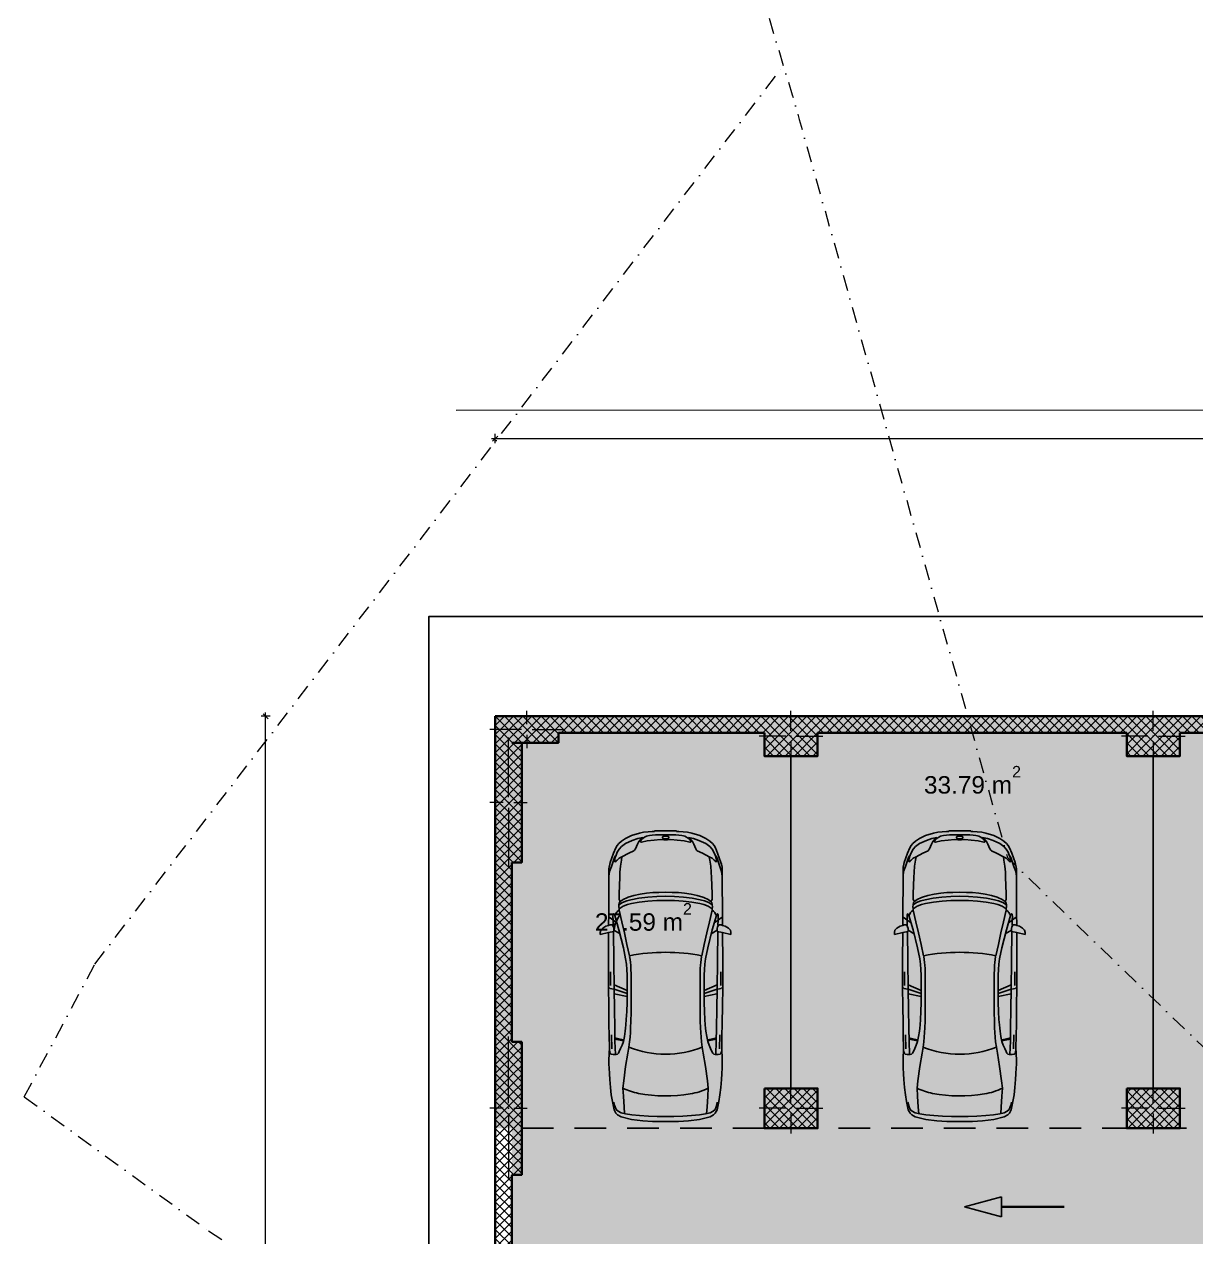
# Model space of a CAD drawing. Header units: millimetres. Extents: x -7085 to 122800, y -120799 to 121915.
# Drawn here: x -7085 to 10539, y -7833 to 10413 of the extents above; entities that cross this region are included whole.
import ezdxf

# ---------------------------------------------------------------- set-up
doc = ezdxf.new("R2010")
doc.units = ezdxf.units.MM
doc.header["$MEASUREMENT"] = 0
doc.linetypes.add('Dot & Dashed', pattern=[502.708322, 238.125, -132.291667, 0, -132.291655])
doc.linetypes.add('Long Dashed', pattern=[793.749976, 476.249993, -317.499983])
for name, color, linetype in [('A - Dimensionimi', 7, 'Continuous'), ('A - Muret', 7, 'Continuous'), ('A - Pllaka Themel', 7, 'Continuous'), ('A - Shtyllat', 7, 'Continuous'), ('A -Polyline', 7, 'Continuous')]:
    doc.layers.add(name, color=color, linetype=linetype)
for name, color, linetype, lineweight in [('A - Dimensionimi_Pen_No__1', 7, 'Continuous', 13), ('A - Dimensionimi_Pen_No__101', 252, 'Continuous', 13), ('A - Dimensionimi_Pen_No__47', 7, 'Continuous', 25), ('A - Muret_Pen_No__101', 252, 'Continuous', 13), ('A - Muret_Pen_No__7', 7, 'Continuous', 35), ('A - Pllaka Themel_Pen_No__42', 8, 'Continuous', 25), ('A - Rrugë_Pen_No__1', 7, 'Continuous', 13), ('A - Shtyllat_Pen_No__1', 7, 'Continuous', 13), ('A - Shtyllat_Pen_No__7', 7, 'Continuous', 35), ('A -Polyline_Pen_No__42', 8, 'Continuous', 25), ('Interior - Furniture _Pen_No__42', 8, 'Continuous', 25)]:
    doc.layers.add(name, color=color, linetype=linetype, lineweight=lineweight)
for name, color, linetype, lineweight, true_color in [('A - Fill Zone_Pen_No__102', 7, 'Continuous', 13, 0xcccccc), ('A - Fill Zone_Pen_No__156', 7, 'Continuous', 20, 0x54689e), ('A - Fill Zone_Pen_No__176', 7, 'Continuous', 15, 0x93a0c6), ('A - Parcelat_Pen_No__161', 7, 'Continuous', 13, 0x6a6a6a), ('A -Polyline_Pen_No__48', 7, 'Continuous', 25, 0xa80f02), ('A -Polyline_Pen_No__8', 7, 'Continuous', 35, 0xa80f02)]:
    doc.layers.add(name, color=color, linetype=linetype, lineweight=lineweight, true_color=true_color)
doc.styles.add('GENERATED_STYLE_1', font='')
doc.styles.add('GENERATED_STYLE_2', font='')
doc.styles.get('GENERATED_STYLE_1').set_extended_font_data('Arial')
doc.styles.get('GENERATED_STYLE_2').set_extended_font_data('Arial', bold=True)
doc.dimstyles.new('GENERATED_STYLE__1', dxfattribs={"dimtxt": 202.500004, "dimasz": 71.25, "dimexe": 0.18, "dimexo": 100000, "dimgap": 0.09, "dimtad": 1, "dimtih": 1, "dimtoh": 1, "dimdec": 0, "dimlfac": 0.1, "dimzin": 0, "dimdsep": 46, "dimtxsty": 'GENERATED_STYLE_1', "dimblk": 'ARROWHEAD_6', "dimblk1": 'ARROWHEAD_6', "dimblk2": 'ARROWHEAD_6', "dimcen": 0.09, "dimclrd": 252, "dimclre": 252, "dimclrt": 7, "dimadec": 0, "dimazin": 0, "dimtfac": 1, "dimtdec": 4, "dimtmove": 0, "dimatfit": 3, "dimfxl": 0, "dimtolj": 1, "dimtzin": 0, "dimarcsym": 0})
doc.dimstyles.new('GENERATED_STYLE__2', dxfattribs={"dimtxt": 202.500004, "dimasz": 71.25, "dimexe": 0.18, "dimexo": 100000, "dimgap": 0.09, "dimtad": 1, "dimdec": 0, "dimlfac": 0.1, "dimzin": 0, "dimdsep": 46, "dimtxsty": 'GENERATED_STYLE_1', "dimblk": 'ARROWHEAD_6', "dimblk1": 'ARROWHEAD_6', "dimblk2": 'ARROWHEAD_6', "dimcen": 0.09, "dimclrd": 252, "dimclre": 252, "dimclrt": 7, "dimadec": 0, "dimazin": 0, "dimtfac": 1, "dimtdec": 4, "dimtmove": 0, "dimatfit": 3, "dimfxl": 0, "dimtolj": 1, "dimtzin": 0, "dimarcsym": 0})
pattern_1 = [(45, (0, 0), (-68.9429, 68.9429), []), (135, (0, 0), (68.9429, 68.9429), [])]

# ---------------------------------------------------------------- blocks, each defined once
blk = doc.blocks.new('Slab_1', base_point=(-1850, -20501))
at = {"layer": 'A - Pllaka Themel_Pen_No__42', "color": 8, "linetype": 'Continuous', "lineweight": 25, "flags": 128}
blk.add_lwpolyline([(-1850, -20501), (27400, -20501), (27400, 1500), (-1000, 1500), (-1000, -8551), (-1850, -8551)], close=True, dxfattribs=at)
blk = doc.blocks.new('Wall_14', base_point=(0, 0))
at = {"layer": 'A - Muret_Pen_No__101', "linetype": 'Continuous', "lineweight": 13}
h = blk.add_hatch(dxfattribs=at)
h.set_pattern_fill('Concrete_Block', color=252, style=0, pattern_type=2)
h.set_pattern_definition(pattern_1)
h.paths.add_polyline_path([(950, 0), (950, -250), (4050, -250), (4050, 0)])
h = blk.add_hatch(dxfattribs=at)
h.set_pattern_fill('Concrete_Block', color=252, style=0, pattern_type=2)
h.set_pattern_definition(pattern_1)
h.paths.add_polyline_path([(4850, -250), (9500, -250), (9500, 0), (4850, 0)])
h = blk.add_hatch(dxfattribs=at)
h.set_pattern_fill('Concrete_Block', color=252, style=0, pattern_type=2)
h.set_pattern_definition(pattern_1)
h.paths.add_polyline_path([(10300, 0), (10300, -250), (13350, -250), (13350, 0)])
h = blk.add_hatch(dxfattribs=at)
h.set_pattern_fill('Concrete_Block', color=252, style=0, pattern_type=2)
h.set_pattern_definition(pattern_1)
h.paths.add_polyline_path([(17025, -250), (22350, -250), (22350, 0), (17025, 0)])
h = blk.add_hatch(dxfattribs=at)
h.set_pattern_fill('Concrete_Block', color=252, style=0, pattern_type=2)
h.set_pattern_definition(pattern_1)
h.paths.add_polyline_path([(23150, 0), (23150, -250), (26450, -250), (26450, 0)])
h = blk.add_hatch(dxfattribs=at)
h.set_pattern_fill('Concrete_Block', color=252, style=0, pattern_type=2)
h.set_pattern_definition(pattern_1)
h.paths.add_polyline_path([(13600, -250), (16625, -250), (16625, 0), (13600, 0)])
at = {"layer": 'A - Muret_Pen_No__7', "color": 7, "linetype": 'Continuous', "lineweight": 35, "flags": 128}
for points in [[(4050, 0), (950, 0)], [(9500, 0), (4850, 0)], [(13350, 0), (10300, 0)], [(16625, 0), (13600, 0)], [(22350, 0), (17025, 0)], [(26450, 0), (23150, 0)], [(950, -250), (4050, -250)], [(4850, -250), (9500, -250)], [(10300, -250), (13350, -250)], [(13600, -250), (16625, -250)], [(17025, -250), (22350, -250)], [(23150, -250), (26450, -250)]]:
    blk.add_lwpolyline(points, dxfattribs=at)
blk = doc.blocks.new('Wall_15', base_point=(0, 0))
at = {"layer": 'A - Muret_Pen_No__101', "linetype": 'Continuous', "lineweight": 13}
h = blk.add_hatch(dxfattribs=at)
h.set_pattern_fill('Concrete_Block', color=252, style=0, pattern_type=2)
h.set_pattern_definition(pattern_1)
h.paths.add_polyline_path([(0, -4900), (250, -4900), (250, -2200), (0, -2200)])
h = blk.add_hatch(dxfattribs=at)
h.set_pattern_fill('Concrete_Block', color=252, style=0, pattern_type=2)
h.set_pattern_definition(pattern_1)
h.paths.add_polyline_path([(0, -8551), (250, -8801), (250, -6900), (0, -6900)])
at = {"layer": 'A - Muret_Pen_No__7', "color": 7, "linetype": 'Continuous', "lineweight": 35, "flags": 128}
for points in [[(0, -2200), (0, -4900)], [(250, -4900), (250, -2200)], [(0, -6900), (0, -8551)], [(250, -8801), (250, -6900)]]:
    blk.add_lwpolyline(points, dxfattribs=at)
blk = doc.blocks.new('Column_1', base_point=(200, -1300))
at = {"layer": 'A - Shtyllat', "linetype": 'Continuous', "lineweight": 0, "true_color": 0x000000}
h = blk.add_hatch(dxfattribs=at)
h.set_pattern_fill('Concrete_Block', color=18, style=0, pattern_type=2)
h.set_pattern_definition(pattern_1)
h.paths.add_polyline_path([(0, -2200), (250, -2200), (250, -400), (0, -400)])
h = blk.add_hatch(dxfattribs=at)
h.set_pattern_fill('Concrete_Block', color=18, style=0, pattern_type=2)
h.set_pattern_definition(pattern_1)
h.paths.add_polyline_path([(400, -400), (250, -400), (250, -2200), (400, -2200)])
at = {"layer": 'A - Shtyllat_Pen_No__1', "color": 7, "linetype": 'Continuous', "lineweight": 13}
for p, q in [((200, -1220), (200, -320)), ((120, -1300), (-80, -1300)), ((200, -1380), (200, -2280)), ((280, -1300), (480, -1300))]:
    blk.add_line(p, q, dxfattribs=at)
blk.add_point((200, -1300), dxfattribs=at)
at = {"layer": 'A - Shtyllat_Pen_No__7', "color": 7, "linetype": 'Continuous', "lineweight": 35, "flags": 128}
for points in [[(0, -400), (0, -2200)], [(400, -400), (250, -400)], [(250, -2200), (400, -2200), (400, -400)]]:
    blk.add_lwpolyline(points, dxfattribs=at)
blk = doc.blocks.new('Column_2', base_point=(475, -200))
at = {"layer": 'A - Shtyllat', "linetype": 'Continuous', "lineweight": 0, "true_color": 0x000000}
h = blk.add_hatch(dxfattribs=at)
h.set_pattern_fill('Concrete_Block', color=18, style=0, pattern_type=2)
h.set_pattern_definition(pattern_1)
h.paths.add_polyline_path([(0, -400), (250, -400), (250, -250), (0, 0)])
h = blk.add_hatch(dxfattribs=at)
h.set_pattern_fill('Concrete_Block', color=18, style=0, pattern_type=2)
h.set_pattern_definition(pattern_1)
h.paths.add_polyline_path([(950, 0), (0, 0), (250, -250), (950, -250)])
h = blk.add_hatch(dxfattribs=at)
h.set_pattern_fill('Concrete_Block', color=18, style=0, pattern_type=2)
h.set_pattern_definition(pattern_1)
h.paths.add_polyline_path([(250, -400), (950, -400), (950, -250), (250, -250)])
at = {"layer": 'A - Shtyllat_Pen_No__1', "color": 7, "linetype": 'Continuous', "lineweight": 13}
for p, q in [((475, -120), (475, 80)), ((395, -200), (-80, -200)), ((475, -280), (475, -480)), ((555, -200), (1030, -200))]:
    blk.add_line(p, q, dxfattribs=at)
blk.add_point((475, -200), dxfattribs=at)
at = {"layer": 'A - Shtyllat_Pen_No__7', "color": 7, "linetype": 'Continuous', "lineweight": 35, "flags": 128}
for points in [[(0, 0), (0, -400)], [(950, 0), (0, 0)], [(250, -400), (950, -400), (950, -250)]]:
    blk.add_lwpolyline(points, dxfattribs=at)
blk = doc.blocks.new('Column_3', base_point=(4450, -300))
at = {"layer": 'A - Shtyllat', "linetype": 'Continuous', "lineweight": 0, "true_color": 0x000000}
h = blk.add_hatch(dxfattribs=at)
h.set_pattern_fill('Concrete_Block', color=18, style=0, pattern_type=2)
h.set_pattern_definition(pattern_1)
h.paths.add_polyline_path([(4050, 0), (4050, -250), (4850, -250), (4850, 0)])
h = blk.add_hatch(dxfattribs=at)
h.set_pattern_fill('Concrete_Block', color=18, style=0, pattern_type=2)
h.set_pattern_definition(pattern_1)
h.paths.add_polyline_path([(4850, -250), (4050, -250), (4050, -600), (4850, -600)])
at = {"layer": 'A - Shtyllat_Pen_No__1', "color": 7, "linetype": 'Continuous', "lineweight": 13}
for p, q in [((4450, -220), (4450, 80)), ((4370, -300), (3970, -300)), ((4530, -300), (4930, -300)), ((4450, -380), (4450, -680))]:
    blk.add_line(p, q, dxfattribs=at)
blk.add_point((4450, -300), dxfattribs=at)
at = {"layer": 'A - Shtyllat_Pen_No__7', "color": 7, "linetype": 'Continuous', "lineweight": 35, "flags": 128}
for points in [[(4850, 0), (4050, 0)], [(4050, -250), (4050, -600), (4850, -600), (4850, -250)]]:
    blk.add_lwpolyline(points, dxfattribs=at)
blk = doc.blocks.new('Column_10', base_point=(4450, -5900))
at = {"layer": 'A - Shtyllat', "linetype": 'Continuous', "lineweight": 0, "true_color": 0x000000}
h = blk.add_hatch(dxfattribs=at)
h.set_pattern_fill('Concrete_Block', color=18, style=0, pattern_type=2)
h.set_pattern_definition(pattern_1)
h.paths.add_polyline_path([(4050, -5600), (4050, -6200), (4850, -6200), (4850, -5600)])
at = {"layer": 'A - Shtyllat_Pen_No__1', "color": 7, "linetype": 'Continuous', "lineweight": 13}
for p, q in [((4450, -5820), (4450, -5520)), ((4370, -5900), (3970, -5900)), ((4450, -5980), (4450, -6280)), ((4530, -5900), (4930, -5900))]:
    blk.add_line(p, q, dxfattribs=at)
blk.add_point((4450, -5900), dxfattribs=at)
at = {"layer": 'A - Shtyllat_Pen_No__7', "color": 7, "linetype": 'Continuous', "lineweight": 35, "flags": 128}
blk.add_lwpolyline([(4050, -5600), (4050, -6200), (4850, -6200), (4850, -5600)], close=True, dxfattribs=at)
blk = doc.blocks.new('Column_12', base_point=(200, -5900))
at = {"layer": 'A - Shtyllat', "linetype": 'Continuous', "lineweight": 0, "true_color": 0x000000}
h = blk.add_hatch(dxfattribs=at)
h.set_pattern_fill('Concrete_Block', color=18, style=0, pattern_type=2)
h.set_pattern_definition(pattern_1)
h.paths.add_polyline_path([(0, -6900), (250, -6900), (250, -4900), (0, -4900)])
h = blk.add_hatch(dxfattribs=at)
h.set_pattern_fill('Concrete_Block', color=18, style=0, pattern_type=2)
h.set_pattern_definition(pattern_1)
h.paths.add_polyline_path([(400, -4900), (250, -4900), (250, -6900), (400, -6900)])
at = {"layer": 'A - Shtyllat_Pen_No__1', "color": 7, "linetype": 'Continuous', "lineweight": 13}
for p, q in [((200, -5820), (200, -4820)), ((120, -5900), (-80, -5900)), ((200, -5980), (200, -6980)), ((280, -5900), (480, -5900))]:
    blk.add_line(p, q, dxfattribs=at)
blk.add_point((200, -5900), dxfattribs=at)
at = {"layer": 'A - Shtyllat_Pen_No__7', "color": 7, "linetype": 'Continuous', "lineweight": 35, "flags": 128}
for points in [[(0, -4900), (0, -6900)], [(400, -4900), (250, -4900)], [(250, -6900), (400, -6900), (400, -4900)]]:
    blk.add_lwpolyline(points, dxfattribs=at)
blk = doc.blocks.new('Column_55', base_point=(9900, -300))
at = {"layer": 'A - Shtyllat', "linetype": 'Continuous', "lineweight": 0, "true_color": 0x000000}
h = blk.add_hatch(dxfattribs=at)
h.set_pattern_fill('Concrete_Block', color=18, style=0, pattern_type=2)
h.set_pattern_definition(pattern_1)
h.paths.add_polyline_path([(9500, 0), (9500, -250), (10300, -250), (10300, 0)])
h = blk.add_hatch(dxfattribs=at)
h.set_pattern_fill('Concrete_Block', color=18, style=0, pattern_type=2)
h.set_pattern_definition(pattern_1)
h.paths.add_polyline_path([(10300, -250), (9500, -250), (9500, -600), (10300, -600)])
at = {"layer": 'A - Shtyllat_Pen_No__1', "color": 7, "linetype": 'Continuous', "lineweight": 13}
for p, q in [((9900, -220), (9900, 80)), ((9820, -300), (9420, -300)), ((9980, -300), (10380, -300)), ((9900, -380), (9900, -680))]:
    blk.add_line(p, q, dxfattribs=at)
blk.add_point((9900, -300), dxfattribs=at)
at = {"layer": 'A - Shtyllat_Pen_No__7', "color": 7, "linetype": 'Continuous', "lineweight": 35, "flags": 128}
for points in [[(10300, 0), (9500, 0)], [(9500, -250), (9500, -600), (10300, -600), (10300, -250)]]:
    blk.add_lwpolyline(points, dxfattribs=at)
blk = doc.blocks.new('Column_56', base_point=(9900, -5900))
at = {"layer": 'A - Shtyllat', "linetype": 'Continuous', "lineweight": 0, "true_color": 0x000000}
h = blk.add_hatch(dxfattribs=at)
h.set_pattern_fill('Concrete_Block', color=18, style=0, pattern_type=2)
h.set_pattern_definition(pattern_1)
h.paths.add_polyline_path([(9500, -5600), (9500, -6200), (10300, -6200), (10300, -5600)])
at = {"layer": 'A - Shtyllat_Pen_No__1', "color": 7, "linetype": 'Continuous', "lineweight": 13}
for p, q in [((9900, -5820), (9900, -5520)), ((9820, -5900), (9420, -5900)), ((9900, -5980), (9900, -6280)), ((9980, -5900), (10380, -5900))]:
    blk.add_line(p, q, dxfattribs=at)
blk.add_point((9900, -5900), dxfattribs=at)
at = {"layer": 'A - Shtyllat_Pen_No__7', "color": 7, "linetype": 'Continuous', "lineweight": 35, "flags": 128}
blk.add_lwpolyline([(9500, -5600), (9500, -6200), (10300, -6200), (10300, -5600)], close=True, dxfattribs=at)
blk = doc.blocks.new('Car 05 22')
at = {"layer": 'Interior - Furniture _Pen_No__42', "color": 8, "linetype": 'Continuous', "lineweight": 25}
for p, q in [((1961, 983), (1929, 983)), ((1929, 983), (1958, 858)), ((1997, 975), (1961, 983)), ((2027, 945), (1997, 975)), ((2055, 898), (2027, 945)), ((-758, 747), (-785, 722)), ((-706, 776), (-758, 747)), ((-701, 743), (-729, 716)), ((-585, 801), (-706, 776)), ((-665, 761), (-701, 743)), ((-627, 772), (-665, 761)), ((-595, 778), (-627, 772)), ((-483, 817), (-585, 801)), ((-372, 830), (-483, 817)), ((-252, 841), (-372, 830)), ((-168, 845), (-252, 841)), ((-78, 851), (-168, 845)), ((-24, 852), (-78, 851)), ((40, 852), (-24, 852)), ((231, 846), (40, 852)), ((125, 791), (129, 820)), ((126, 744), (125, 791)), ((327, 762), (125, 756)), ((132, 723), (126, 744)), ((129, 820), (139, 832)), ((139, 832), (165, 840)), ((165, 840), (195, 844)), ((195, 844), (231, 846)), ((211, 809), (418, 816)), ((400, 848), (231, 846)), ((522, 765), (327, 762)), ((355, 762), (339, 683)), ((373, 763), (357, 683)), ((591, 852), (400, 848)), ((814, 769), (522, 765)), ((857, 856), (591, 852)), ((1109, 774), (814, 769)), ((1130, 859), (857, 856)), ((1036, 773), (997, 579)), ((1042, 578), (1108, 774)), ((1173, 775), (1090, 578)), ((1115, 809), (1109, 774)), ((1109, 774), (1538, 780)), ((1120, 833), (1115, 809)), ((1121, 838), (1120, 836)), ((1120, 836), (1120, 833)), ((1130, 859), (1121, 838)), ((1536, 860), (1130, 859)), ((1163, 830), (1220, 829)), ((1220, 829), (1370, 831)), ((1958, 858), (1536, 860)), ((1538, 780), (1975, 786)), ((1939, 686), (1996, 777)), ((1958, 858), (1977, 777)), ((1977, 777), (2020, 777)), ((2000, 702), (2214, 763)), ((2020, 777), (2044, 783)), ((2044, 783), (2063, 792)), ((2068, 858), (2055, 898)), ((2063, 792), (2070, 800)), ((2069, 788), (2065, 794)), ((2120, 857), (2068, 858)), ((2075, 836), (2068, 858)), ((2069, 788), (2148, 790)), ((2070, 800), (2075, 809)), ((2075, 809), (2075, 836)), ((2107, 732), (2148, 790)), ((2193, 856), (2120, 857)), ((2148, 790), (2167, 814)), ((2148, 790), (2206, 792)), ((2167, 814), (2182, 834)), ((2182, 834), (2193, 856)), ((2808, 853), (2193, 856)), ((2206, 792), (2227, 791)), ((2227, 770), (2214, 763)), ((2214, 763), (2238, 752)), ((2227, 791), (2233, 790)), ((2234, 774), (2227, 770)), ((2233, 790), (2238, 787)), ((2238, 777), (2234, 774)), ((2241, 784), (2238, 787)), ((2238, 777), (2241, 781)), ((2238, 752), (2259, 740)), ((2241, 781), (2241, 784)), ((2259, 740), (2269, 731)), ((2269, 731), (2279, 722)), ((2856, 853), (2808, 853)), ((2808, 853), (2877, 843)), ((2891, 853), (2856, 853)), ((2877, 843), (2954, 814)), ((2923, 852), (2891, 853)), ((2904, 833), (2905, 833)), ((2945, 849), (2923, 852)), ((2990, 840), (2945, 849)), ((2954, 814), (3076, 775)), ((3014, 833), (2990, 840)), ((3154, 783), (3014, 833)), ((3022, 758), (3024, 762)), ((3024, 754), (3022, 758)), ((3024, 762), (3035, 765)), ((3038, 743), (3024, 754)), ((3035, 765), (3047, 764)), ((3051, 731), (3038, 743)), ((3047, 764), (3061, 763)), ((3065, 715), (3051, 731)), ((3061, 763), (3090, 757)), ((3100, 763), (3076, 775)), ((3090, 757), (3108, 751)), ((3114, 753), (3100, 763)), ((3108, 751), (3123, 746)), ((3123, 746), (3114, 753)), ((3170, 727), (3123, 746)), ((3236, 748), (3154, 783)), ((3269, 728), (3236, 748)), ((-815, 668), (-855, 511)), ((-785, 722), (-815, 668)), ((-768, 602), (-783, 510)), ((-768, 602), (-751, 670)), ((-764, 617), (-666, 624)), ((-729, 716), (-751, 670)), ((-666, 624), (-501, 634)), ((-501, 634), (-383, 642)), ((-383, 642), (-274, 631)), ((-274, 631), (-56, 601)), ((-56, 601), (146, 567)), ((147, 711), (132, 723)), ((146, 567), (233, 552)), ((171, 697), (147, 711)), ((213, 677), (171, 697)), ((266, 655), (213, 677)), ((233, 552), (315, 541)), ((319, 636), (266, 655)), ((393, 618), (319, 636)), ((339, 683), (330, 634)), ((357, 683), (347, 629)), ((475, 607), (393, 618)), ((521, 602), (475, 607)), ((570, 597), (521, 602)), ((653, 591), (570, 597)), ((773, 585), (653, 591)), ((907, 580), (773, 585)), ((1042, 578), (907, 580)), ((1228, 578), (1042, 578)), ((1316, 580), (1228, 578)), ((1403, 584), (1316, 580)), ((1484, 590), (1403, 584)), ((1562, 601), (1484, 590)), ((1730, 634), (1562, 601)), ((1611, 544), (1780, 582)), ((2000, 702), (1730, 634)), ((1780, 582), (1953, 621)), ((1953, 621), (2122, 660)), ((2122, 660), (2294, 698)), ((2279, 722), (2294, 698)), ((2294, 698), (2317, 701)), ((2294, 698), (2294, 698)), ((2317, 701), (2346, 703)), ((2355, 640), (2317, 701)), ((2346, 703), (2379, 702)), ((2380, 575), (2355, 640)), ((2410, 649), (2379, 702)), ((2379, 702), (2411, 694)), ((2397, 514), (2380, 575)), ((2436, 583), (2410, 649)), ((2411, 694), (2411, 694)), ((2429, 682), (2411, 694)), ((2429, 682), (2457, 700)), ((2429, 682), (2429, 682)), ((2429, 682), (2457, 640)), ((2454, 522), (2436, 583)), ((2457, 700), (2535, 698)), ((2457, 640), (2487, 574)), ((2487, 574), (2492, 562)), ((2492, 562), (2518, 477)), ((2535, 698), (2535, 698)), ((2535, 698), (2673, 696)), ((2673, 696), (2787, 691)), ((2787, 691), (2868, 687)), ((2868, 687), (2960, 679)), ((2960, 679), (2868, 687)), ((2960, 679), (3047, 666)), ((3047, 666), (3100, 657)), ((3077, 698), (3065, 715)), ((3100, 657), (3077, 698)), ((3153, 554), (3100, 657)), ((3190, 476), (3153, 554)), ((3212, 701), (3170, 727)), ((3254, 663), (3212, 701)), ((3302, 603), (3254, 663)), ((3299, 706), (3269, 728)), ((3337, 663), (3299, 706)), ((3302, 603), (3346, 501)), ((3374, 604), (3337, 663)), ((3418, 513), (3374, 604)), ((-855, 511), (-875, 345)), ((-795, 391), (-802, 259)), ((-783, 510), (-795, 391)), ((315, 541), (384, 535)), ((384, 535), (454, 530)), ((454, 530), (526, 526)), ((526, 526), (628, 522)), ((628, 522), (757, 518)), ((757, 518), (1323, 518)), ((1323, 518), (1420, 522)), ((1420, 522), (1467, 524)), ((1467, 524), (1511, 528)), ((1511, 528), (1554, 533)), ((1554, 533), (1597, 541)), ((1597, 541), (1597, 541)), ((2419, 396), (2397, 514)), ((2434, 266), (2419, 396)), ((2478, 401), (2454, 522)), ((2494, 269), (2478, 401)), ((2518, 477), (2538, 384)), ((2538, 384), (2551, 286)), ((3199, 467), (3190, 476)), ((3221, 454), (3199, 467)), ((3256, 439), (3221, 454)), ((3288, 425), (3256, 439)), ((3319, 408), (3288, 425)), ((3353, 384), (3319, 408)), ((3325, 377), (3321, 370)), ((3321, 370), (3321, 362)), ((3328, 380), (3325, 377)), ((3338, 379), (3328, 380)), ((3364, 358), (3338, 379)), ((3346, 501), (3374, 420)), ((3377, 360), (3353, 384)), ((3391, 344), (3374, 420)), ((3457, 393), (3418, 513)), ((3468, 331), (3457, 393)), ((-883, 195), (-885, 0)), ((-875, 345), (-883, 195)), ((-802, 259), (-807, 125)), ((2442, 132), (2434, 266)), ((2503, 133), (2494, 269)), ((2551, 286), (2560, 194)), ((2560, 194), (2564, 101)), ((3321, 362), (3338, 277)), ((3338, 277), (3352, 173)), ((3397, 316), (3364, 358)), ((3391, 344), (3377, 360)), ((3408, 289), (3397, 316)), ((3408, 289), (3414, 267)), ((3414, 267), (3418, 243)), ((3418, 243), (3424, 201)), ((3424, 201), (3428, 152)), ((3474, 264), (3468, 331)), ((3478, 200), (3474, 264)), ((3479, 165), (3478, 200)), ((-885, 0), (-883, -195)), ((-807, 125), (-808, 0)), ((-807, -125), (-808, 0)), ((2444, 0), (2442, 132)), ((2444, 0), (2442, -132)), ((2506, 0), (2503, 133)), ((2564, 101), (2566, 0)), ((2564, -101), (2566, 0)), ((3352, 173), (3358, 76)), ((3354, 28), (3358, 76)), ((3354, 28), (3354, -1)), ((3354, -28), (3354, 1)), ((3371, 12), (3370, -1)), ((3371, -12), (3370, 1)), ((3372, 24), (3371, 12)), ((3376, 39), (3372, 24)), ((3382, 47), (3376, 39)), ((3386, 48), (3382, 47)), ((3386, 48), (3394, 48)), ((3399, 47), (3394, 48)), ((3404, 39), (3399, 47)), ((3404, 39), (3408, 24)), ((3408, 24), (3410, 8)), ((3410, 8), (3410, 0)), ((3432, 40), (3428, 152)), ((3432, 57), (3432, 57)), ((3432, 0), (3432, 40)), ((3432, 0), (3432, -40)), ((3490, 165), (3479, 165)), ((3490, -165), (3490, 165)), ((-802, -259), (-807, -125)), ((2442, -132), (2434, -266)), ((2503, -133), (2494, -269)), ((2506, 0), (2503, -133)), ((2560, -194), (2564, -101)), ((3338, -277), (3352, -173)), ((3352, -173), (3358, -76)), ((3354, -28), (3358, -76)), ((3372, -24), (3371, -12)), ((3376, -39), (3372, -24)), ((3382, -47), (3376, -39)), ((3386, -48), (3382, -47)), ((3386, -48), (3394, -48)), ((3399, -47), (3394, -48)), ((3404, -39), (3399, -47)), ((3404, -39), (3408, -24)), ((3408, -24), (3410, -8)), ((3410, -8), (3410, 0)), ((3424, -201), (3428, -152)), ((3432, -40), (3428, -152)), ((3432, -57), (3432, -57)), ((3478, -200), (3479, -165)), ((3479, -165), (3490, -165)), ((-883, -195), (-875, -345)), ((-875, -345), (-855, -511)), ((-795, -391), (-802, -259)), ((2434, -266), (2419, -396)), ((2494, -269), (2478, -401)), ((2538, -384), (2551, -286)), ((2551, -286), (2560, -194)), ((3321, -362), (3338, -277)), ((3321, -370), (3321, -362)), ((3364, -358), (3338, -379)), ((3377, -360), (3353, -384)), ((3397, -316), (3364, -358)), ((3391, -344), (3374, -420)), ((3391, -344), (3377, -360)), ((3408, -289), (3397, -316)), ((3408, -289), (3414, -267)), ((3414, -267), (3418, -243)), ((3418, -243), (3424, -201)), ((3457, -393), (3468, -331)), ((3468, -331), (3474, -264)), ((3474, -264), (3478, -200)), ((-855, -511), (-815, -668)), ((-783, -510), (-795, -391)), ((-768, -602), (-783, -510)), ((233, -552), (315, -541)), ((315, -541), (384, -535)), ((384, -535), (454, -530)), ((454, -530), (526, -526)), ((526, -526), (628, -522)), ((628, -522), (757, -518)), ((757, -518), (1323, -518)), ((1323, -518), (1420, -522)), ((1420, -522), (1467, -524)), ((1467, -524), (1511, -528)), ((1511, -528), (1554, -533)), ((1554, -533), (1597, -541)), ((1597, -541), (1597, -541)), ((1611, -544), (1780, -582)), ((2397, -514), (2380, -575)), ((2419, -396), (2397, -514)), ((2454, -522), (2436, -583)), ((2478, -401), (2454, -522)), ((2492, -562), (2518, -477)), ((2518, -477), (2538, -384)), ((3190, -476), (3153, -554)), ((3199, -467), (3190, -476)), ((3221, -454), (3199, -467)), ((3256, -439), (3221, -454)), ((3288, -425), (3256, -439)), ((3319, -408), (3288, -425)), ((3302, -603), (3346, -501)), ((3353, -384), (3319, -408)), ((3325, -377), (3321, -370)), ((3328, -380), (3325, -377)), ((3338, -379), (3328, -380)), ((3346, -501), (3374, -420)), ((3374, -604), (3418, -513)), ((3418, -513), (3457, -393)), ((-815, -668), (-785, -722)), ((-785, -722), (-758, -747)), ((-768, -602), (-751, -670)), ((-764, -617), (-666, -624)), ((-729, -716), (-751, -670)), ((-701, -743), (-729, -716)), ((-666, -624), (-501, -634)), ((-501, -634), (-383, -642)), ((-383, -642), (-274, -631)), ((-274, -631), (-56, -601)), ((-56, -601), (146, -567)), ((132, -723), (126, -744)), ((147, -711), (132, -723)), ((146, -567), (233, -552)), ((171, -697), (147, -711)), ((213, -677), (171, -697)), ((266, -655), (213, -677)), ((319, -636), (266, -655)), ((393, -618), (319, -636)), ((339, -683), (330, -634)), ((355, -762), (339, -683)), ((357, -683), (347, -629)), ((373, -763), (357, -683)), ((475, -607), (393, -618)), ((521, -602), (475, -607)), ((570, -597), (521, -602)), ((653, -591), (570, -597)), ((773, -585), (653, -591)), ((907, -580), (773, -585)), ((1042, -578), (907, -580)), ((1036, -773), (997, -579)), ((1042, -578), (1108, -774)), ((1228, -578), (1042, -578)), ((1173, -775), (1090, -578)), ((1316, -580), (1228, -578)), ((1403, -584), (1316, -580)), ((1484, -590), (1403, -584)), ((1562, -601), (1484, -590)), ((1730, -634), (1562, -601)), ((2000, -702), (1730, -634)), ((1780, -582), (1953, -621)), ((1939, -686), (1996, -777)), ((1953, -621), (2122, -660)), ((2000, -702), (2214, -763)), ((2122, -660), (2294, -698)), ((2269, -731), (2279, -722)), ((2279, -722), (2294, -698)), ((2294, -698), (2317, -701)), ((2294, -698), (2294, -698)), ((2355, -640), (2317, -701)), ((2317, -701), (2346, -703)), ((2346, -703), (2379, -702)), ((2380, -575), (2355, -640)), ((2410, -649), (2379, -702)), ((2379, -702), (2411, -694)), ((2436, -583), (2410, -649)), ((2429, -682), (2411, -694)), ((2411, -694), (2411, -694)), ((2429, -682), (2457, -640)), ((2429, -682), (2429, -682)), ((2429, -682), (2457, -700)), ((2457, -640), (2487, -574)), ((2457, -700), (2535, -698)), ((2487, -574), (2492, -562)), ((2535, -698), (2673, -696)), ((2535, -698), (2535, -698)), ((2673, -696), (2787, -691)), ((2787, -691), (2868, -687)), ((2868, -687), (2960, -679)), ((2960, -679), (2868, -687)), ((2960, -679), (3047, -666)), ((3047, -666), (3100, -657)), ((3065, -715), (3051, -731)), ((3077, -698), (3065, -715)), ((3100, -657), (3077, -698)), ((3153, -554), (3100, -657)), ((3170, -727), (3123, -746)), ((3212, -701), (3170, -727)), ((3254, -663), (3212, -701)), ((3236, -748), (3269, -728)), ((3302, -603), (3254, -663)), ((3269, -728), (3299, -706)), ((3299, -706), (3337, -663)), ((3337, -663), (3374, -604)), ((-758, -747), (-706, -776)), ((-706, -776), (-585, -801)), ((-665, -761), (-701, -743)), ((-627, -772), (-665, -761)), ((-595, -778), (-627, -772)), ((-585, -801), (-483, -817)), ((-483, -817), (-372, -830)), ((-372, -830), (-252, -841)), ((-252, -841), (-168, -845)), ((-168, -845), (-78, -851)), ((-78, -851), (-24, -852)), ((-24, -852), (40, -852)), ((40, -852), (231, -846)), ((126, -744), (125, -791)), ((327, -762), (125, -756)), ((125, -791), (129, -820)), ((129, -820), (139, -832)), ((139, -832), (165, -840)), ((165, -840), (195, -844)), ((195, -844), (231, -846)), ((211, -809), (418, -816)), ((231, -846), (400, -848)), ((522, -765), (327, -762)), ((400, -848), (591, -852)), ((814, -769), (522, -765)), ((591, -852), (857, -856)), ((1109, -774), (814, -769)), ((857, -856), (1130, -859)), ((1109, -774), (1538, -780)), ((1115, -809), (1109, -774)), ((1120, -833), (1115, -809)), ((1120, -836), (1120, -833)), ((1121, -838), (1120, -836)), ((1130, -859), (1121, -838)), ((1130, -859), (1536, -860)), ((1163, -830), (1220, -829)), ((1220, -829), (1370, -831)), ((1536, -860), (1958, -858)), ((1538, -780), (1975, -786)), ((1958, -858), (1929, -983)), ((1958, -858), (1977, -777)), ((1977, -777), (2020, -777)), ((2020, -777), (2044, -783)), ((2027, -945), (2055, -898)), ((2044, -783), (2063, -792)), ((2055, -898), (2068, -858)), ((2063, -792), (2070, -800)), ((2069, -788), (2065, -794)), ((2075, -836), (2068, -858)), ((2068, -858), (2120, -857)), ((2069, -788), (2148, -790)), ((2070, -800), (2075, -809)), ((2075, -809), (2075, -836)), ((2107, -732), (2148, -790)), ((2120, -857), (2193, -856)), ((2148, -790), (2167, -814)), ((2148, -790), (2206, -792)), ((2167, -814), (2182, -834)), ((2182, -834), (2193, -856)), ((2193, -856), (2808, -853)), ((2206, -792), (2227, -791)), ((2214, -763), (2238, -752)), ((2227, -770), (2214, -763)), ((2234, -774), (2227, -770)), ((2227, -791), (2233, -790)), ((2233, -790), (2238, -787)), ((2238, -777), (2234, -774)), ((2238, -752), (2259, -740)), ((2238, -777), (2241, -781)), ((2241, -784), (2238, -787)), ((2241, -781), (2241, -784)), ((2259, -740), (2269, -731)), ((2808, -853), (2877, -843)), ((2808, -853), (2856, -853)), ((2856, -853), (2891, -853)), ((2877, -843), (2954, -814)), ((2891, -853), (2923, -852)), ((2923, -852), (2945, -849)), ((2945, -849), (2990, -840)), ((2954, -814), (3076, -775)), ((2990, -840), (3014, -833)), ((3014, -833), (3154, -783)), ((3024, -754), (3022, -758)), ((3022, -758), (3024, -762)), ((3038, -743), (3024, -754)), ((3024, -762), (3035, -765)), ((3035, -765), (3047, -764)), ((3051, -731), (3038, -743)), ((3047, -764), (3061, -763)), ((3061, -763), (3090, -757)), ((3100, -763), (3076, -775)), ((3090, -757), (3108, -751)), ((3114, -753), (3100, -763)), ((3108, -751), (3123, -746)), ((3123, -746), (3114, -753)), ((3154, -783), (3236, -748)), ((1929, -983), (1961, -983)), ((1961, -983), (1997, -975)), ((1997, -975), (2027, -945))]:
    blk.add_line(p, q, dxfattribs=at)
for centre, radius, start, end in [((493, 218), 973, 154.1545, 170.9117), ((1650, 0), 1520, 158.6992, 201.3008), ((1856, -2), 2354, 170.8804, 189.9223), ((-1245, 0), 2907, 349.2142, 10.7858), ((493, -218), 973, 191.2305, 205.8455)]:
    blk.add_arc(centre, radius, start, end, dxfattribs=at)
blk = doc.blocks.new('Polyline_7', base_point=(8559, -7381))
at = {"layer": 'A -Polyline_Pen_No__48', "linetype": 'Continuous', "lineweight": 25, "true_color": 0xa80f02}
blk.add_hatch(color=14, dxfattribs=at).paths.add_polyline_path([(7059, -7381), (7619, -7531), (7619, -7231)])
at = {"layer": 'A -Polyline_Pen_No__48', "color": 14, "linetype": 'Continuous', "lineweight": 25, "true_color": 0xa80f02}
for p, q in [((7059, -7381), (7619, -7231)), ((7619, -7231), (7619, -7531)), ((7059, -7381), (7619, -7531))]:
    blk.add_line(p, q, dxfattribs=at)
at = {"layer": 'A -Polyline_Pen_No__8', "color": 14, "linetype": 'Continuous', "lineweight": 35, "true_color": 0xa80f02, "flags": 128}
blk.add_lwpolyline([(8559, -7381), (7619, -7381)], dxfattribs=at)
blk = doc.blocks.new('*D155')
at = {"layer": 'A - Dimensionimi_Pen_No__101', "color": 252, "linetype": 'Continuous', "lineweight": 13}
for p, q in [((0, 4109), (0, 4249)), ((52100, 4109), (52100, 4249)), ((-56, 4179), (0, 4179)), ((0, 4179), (52100, 4179)), ((52100, 4179), (52156, 4179))]:
    blk.add_line(p, q, dxfattribs=at)
at = {"layer": 'A - Dimensionimi_Pen_No__47', "color": 7, "linetype": 'Continuous', "lineweight": 25}
for p, q in [((38, 4216), (-38, 4141)), ((52062, 4141), (52138, 4216))]:
    blk.add_line(p, q, dxfattribs=at)
at = {"layer": 'A - Dimensionimi_Pen_No__1', "color": 7, "lineweight": 13, "insert": (25704, 4219), "char_height": 202.5, "attachment_point": 7, "style": 'GENERATED_STYLE_1'}
blk.add_mtext('\\A1;{\\pql;\\fArial|b0|i0|c0|p34;5,210}', dxfattribs=at)
blk = doc.blocks.new('ARROWHEAD_6')
at = {"color": 0, "linetype": 'Continuous', "lineweight": 0}
for p, q in [((0, 0), (-1, 0)), ((-0.5, -0.5), (0.5, 0.5))]:
    blk.add_line(p, q, dxfattribs=at)
blk = doc.blocks.new('*D157')
at = {"layer": 'A - Dimensionimi_Pen_No__101', "color": 252, "linetype": 'Continuous', "lineweight": 13}
for p, q in [((-3383, 0), (-3523, 0)), ((-3453, 0), (-3453, 56)), ((-3453, -19001), (-3453, 0)), ((-3383, -19001), (-3523, -19001)), ((-3453, -19057), (-3453, -19001))]:
    blk.add_line(p, q, dxfattribs=at)
at = {"layer": 'A - Dimensionimi_Pen_No__47', "color": 7, "linetype": 'Continuous', "lineweight": 25}
for p, q in [((-3416, -37), (-3491, 38)), ((-3491, -18963), (-3416, -19038))]:
    blk.add_line(p, q, dxfattribs=at)
at = {"layer": 'A - Dimensionimi_Pen_No__1', "color": 7, "lineweight": 13, "insert": (-3494, -9847), "char_height": 202.5, "attachment_point": 7, "rotation": 90, "style": 'GENERATED_STYLE_1'}
blk.add_mtext('\\A1;{\\pql;\\fArial|b0|i0|c0|p34;1,900}', dxfattribs=at)

msp = doc.modelspace()

# ---------------------------------------------------------------- hatches: boundary and pattern name
at = {"layer": 'A - Fill Zone_Pen_No__102', "linetype": 'Continuous', "lineweight": 0, "true_color": 0xf2f2f2}
for points in [[(0, 0), (0, -6200), (4450, -6200), (4450, 0)], [(4450, -6200), (9900, -6200), (9900, 0), (4450, 0)], [(9900, -6200), (13475, -6200), (13475, 0), (9900, 0)]]:
    msp.add_hatch(color=7, dxfattribs=at).paths.add_polyline_path(points)
at = {"layer": 'A - Fill Zone_Pen_No__176', "linetype": 'Continuous', "lineweight": 0, "true_color": 0x242831}
msp.add_hatch(color=250, dxfattribs=at).paths.add_polyline_path([(27400, -11400.8), (18775, -11400.8), (18775, -14625.8), (16825, -14625.8), (16825, -19000.8), (13475, -19000.8), (13475, -13725.8), (11725, -13725.8), (11725, -11400.8), (9500, -11400.8), (9500, -19000.8), (4560, -19000.8), (4560, -11400.8), (250, -11400.8), (250, -6200), (27400, -6200)])

# ---------------------------------------------------------------- linework, layer by layer
at = {"layer": 'A - Parcelat_Pen_No__161', "color": 251, "linetype": 'Dot & Dashed', "lineweight": 13, "true_color": 0x6a6a6a, "flags": 128}
msp.add_lwpolyline([(78174.6, 13495.2), (76868.1, 28902.6), (36954.2, 31249.8), (-4039.2, 35214.3), (-1402.3, 28994.9), (4335.3, 9784.6), (4468.9, 9352), (4547.4, 9079.9), (4575.2, 8977.2), (7707.1, -2125.5), (20173.5, -14195.2), (29997.2, -13042.7), (42854.3, -11424.8), (77930.3, -6932.1)], close=True, dxfattribs=at)
at = {"layer": 'A - Parcelat_Pen_No__161', "color": 251, "linetype": 'Dot & Dashed', "lineweight": 13, "true_color": 0x6a6a6a}
for points in [[(-6021.4, -3729.4), (4335.3, 9784.6)], [(-7084.7, -5725.2), (-6021.4, -3729.4)], [(-7084.7, -5725.2), (-4310.5, -7744.3)], [(-4310.5, -7744.3), (2410.2, -12205.4)]]:
    msp.add_lwpolyline(points, dxfattribs=at)
at = {"layer": 'A - Rrugë_Pen_No__1', "color": 7, "linetype": 'Continuous', "lineweight": 13}
msp.add_lwpolyline([(76767.6, 4605), (-584.8, 4600.5)], dxfattribs=at)
at = {"layer": 'A -Polyline_Pen_No__42', "color": 8, "linetype": 'Continuous', "lineweight": 25}
for points in [[(4450, -600), (4450, -5600)], [(9900, -600), (9900, -5600)]]:
    msp.add_lwpolyline(points, dxfattribs=at)
at = {"layer": 'A -Polyline_Pen_No__42', "color": 8, "linetype": 'Long Dashed', "lineweight": 25}
msp.add_lwpolyline([(400, -6200), (27000, -6200)], dxfattribs=at)

# ---------------------------------------------------------------- block references
at = {"layer": 'A - Muret', "color": 7, "lineweight": 35}
for name in ['Wall_14', 'Wall_15']:
    msp.add_blockref(name, (0, 0), dxfattribs=at)
at = {"layer": 'A - Pllaka Themel', "color": 8, "linetype": 'Continuous', "lineweight": 25}
msp.add_blockref('Slab_1', (-1850, -20500.8), dxfattribs=at)
at = {"layer": 'A - Shtyllat', "color": 7, "lineweight": 35}
for name, p in [('Column_2', (475, -200)), ('Column_3', (4450, -300)), ('Column_55', (9900, -300)), ('Column_1', (200, -1300)), ('Column_12', (200, -5900)), ('Column_10', (4450, -5900)), ('Column_56', (9900, -5900))]:
    msp.add_blockref(name, p, dxfattribs=at)
at = {"layer": 'A -Polyline', "color": 14, "linetype": 'Continuous', "lineweight": 35, "true_color": 0xa80f02}
msp.add_blockref('Polyline_7', (8559.1, -7380.5), dxfattribs=at)
at = {"layer": 'Interior - Furniture _Pen_No__42', "color": 8, "linetype": 'Continuous', "lineweight": 25, "xscale": -1, "zscale": 1000, "rotation": 270}
for p in [(2563.9, -5214.6), (6988.1, -5214.6)]:
    msp.add_blockref('Car 05 22', p, dxfattribs=at)

# ---------------------------------------------------------------- texts
at = {"layer": 'A - Fill Zone_Pen_No__156', "color": 165, "lineweight": 20, "true_color": 0x54689e, "char_height": 262.5, "attachment_point": 7, "style": 'GENERATED_STYLE_2'}
for s, insert in [('{\\fArial|b0|i0|c0|p34;33.79 m{\\H0.66x;\\S2^  ;}}', (6450.5, -1167.6)), ('{\\fArial|b0|i0|c0|p34;27.59 m{\\H0.66x;\\S2^  ;}}', (1500.5, -3231.2))]:
    msp.add_mtext(s, dxfattribs=dict(at, insert=insert))

# ---------------------------------------------------------------- dimensions: what is measured, and where the dimension line sits
at = {"layer": 'A - Dimensionimi', "color": 252, "linetype": 'Continuous', "lineweight": 13}
dim = msp.add_linear_dim(base=(52100, 4179), p1=(0, 0), p2=(52100, 0), dimstyle='GENERATED_STYLE__1', dxfattribs=at)
dim.commit()
dim.dimension.update_dxf_attribs({"geometry": '*D155', "text_midpoint": (26044, 4320.7), "dimtype": 160})
dim = msp.add_linear_dim(base=(-3453.2, 0), p1=(-1850, -19000.8), p2=(0, 0), angle=90, dimstyle='GENERATED_STYLE__2', dxfattribs=at)
dim.commit()
dim.dimension.update_dxf_attribs({"geometry": '*D157', "text_midpoint": (-3594.9, -9506.4), "dimtype": 160, "text_rotation": 90})

doc.saveas('drawing.dxf')
